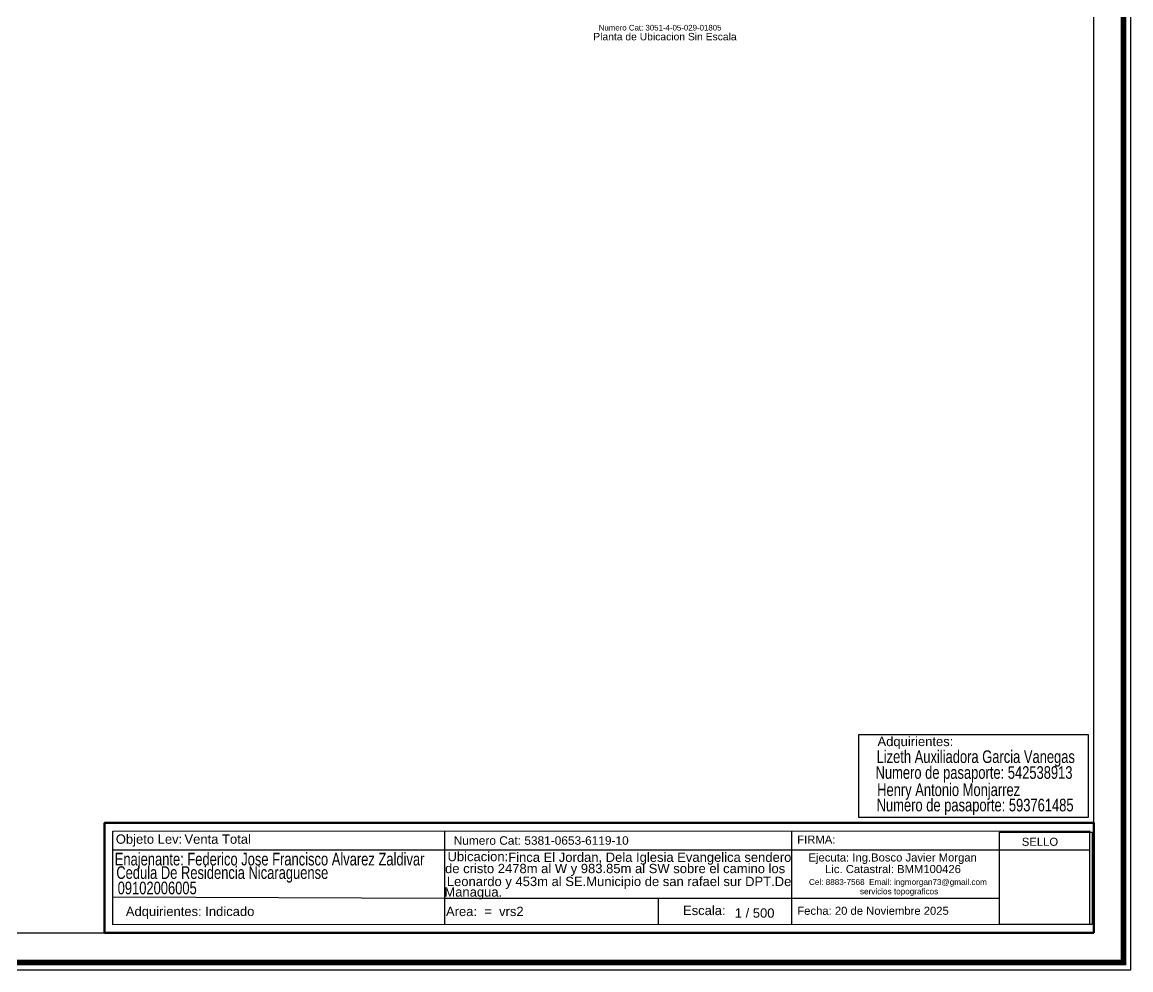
# Model space of a CAD drawing. Header units: millimetres. Extents: x -6666 to 12802, y -941 to 4807.
# Drawn here: x 660.6 to 1110.9, y 1175.5 to 1560.2 of the extents above; entities that cross this region are included whole.
import ezdxf
from ezdxf.enums import TextEntityAlignment as Align

# ---------------------------------------------------------------- set-up
doc = ezdxf.new("R2010")
doc.units = ezdxf.units.MM
doc.layers.add('2', color=1, linetype='Continuous')
doc.layers.add('FRAME 025', color=7, linetype='Continuous')
doc.styles.add('HECTOR LOPEZ', font='arial.ttf')
doc.styles.add('Style-ENGINEERING', font='ENGINEERING.shx')
doc.styles.add('TSN - Swis721 LtCn BT', font='swisscl.ttf')

msp = doc.modelspace()

# ---------------------------------------------------------------- linework, layer by layer
for p, q in [((832.1011, 1231.839), (832.1011, 1193.8116)), ((973.0792, 1231.8441), (973.0792, 1193.8167)), ((697.4406, 1224.2317), (956.0633, 1224.2317)), ((956.0633, 1224.2317), (1094.1023, 1224.2317)), ((697.4406, 1205.0597), (832.1011, 1204.5189)), ((918.8716, 1204.5031), (918.8716, 1193.9932))]:
    msp.add_line(p, q)
for points in [[(269.8628, 1175.4856), (1110.8628, 1175.4856), (1110.8628, 1769.4856), (269.8628, 1769.4856)], [(299.8628, 1190.4856), (1095.8628, 1190.4856), (1095.8628, 1754.4856), (299.8628, 1754.4856)], [(1094.1023, 1193.8353), (697.4406, 1193.7744), (697.4406, 1231.8018), (1094.1023, 1231.8626)]]:
    msp.add_lwpolyline(points, close=True)
at = {"const_width": 2.28}
msp.add_lwpolyline([(272.8628, 1178.4856), (1107.8628, 1178.4856), (1107.8628, 1766.4856), (272.8628, 1766.4856)], close=True, dxfattribs=at)
at = {"color": 1}
msp.add_lwpolyline([(1000.3961, 1271.0774), (1093.5868, 1271.0774), (1093.5868, 1237.3462), (1000.3961, 1237.3462)], close=True, dxfattribs=at)
at = {"lineweight": 50}
msp.add_lwpolyline([(1095.8628, 1190.4856), (694.0945, 1190.4856), (694.0945, 1235.1614), (1095.8628, 1235.1614)], close=True, dxfattribs=at)
at = {"color": 7, "lineweight": 30, "elevation": 0.0101}
msp.add_lwpolyline([(1057.5285, 1231.4106), (1095.136, 1231.4106), (1095.136, 1193.8511), (1057.5285, 1193.8511)], close=True, dxfattribs=at)
at = {"layer": '2'}
msp.add_line((832.1011, 1204.5189), (1057.2798, 1204.5189), dxfattribs=at)

# ---------------------------------------------------------------- texts
at = {"color": 7, "lineweight": 50, "style": 'HECTOR LOPEZ'}
for s, height, p in [('Planta de Ubicacion Sin Escala', 3, (892.5398, 1552.8696)), ('Adquirientes:', 3.777745, (1007.9726, 1266.3142)), ('Objeto Lev:', 3.777745, (698.6235, 1226.6641)), ('Venta Total ', 3.777745, (726.5103, 1226.6571)), ('Ubicacion:', 3.77774, (833.3513, 1219.5966)), ('Managua.', 3.77774, (832.0748, 1205.2009)), ('Adquirientes: Indicado', 3.777745, (702.6916, 1197.317)), ('Area:  =  vrs2', 3.777745, (832.7219, 1197.3062, -0.0101)), ('Escala:', 3.77774, (928.9818, 1197.7031)), ('1 / 500', 3.77774, (950.0036, 1196.6528))]:
    msp.add_text(s, height=height, dxfattribs=at).set_placement(p)
for s, p in [('Finca El Jordan, Dela Iglesia Evangelica sendero  ', (858.0038, 1221.1892)), (' de cristo 2478m al W y 983.85m al SW sobre el camino los  ', (830.8854, 1216.6235)), ('Leonardo y 453m al SE.Municipio de san rafael sur DPT.De  ', (833.0724, 1211.3708))]:
    msp.add_text(s, height=3.777745, dxfattribs=at).set_placement(p, align=Align.MIDDLE_LEFT)
at = {"attachment_point": 1, "style": 'Style-ENGINEERING'}
for s, insert, char_height, width in [('{\\fArial|b0|i0|c0|p34;Numero Cat: 3051-4-05-029-01805}', (894.7397, 1559.135), 2.285564, 112.128045), ('{\\fArial|b0|i0|c0|p34;Numero Cat: 5381-0653-6119-10   }', (835.8593, 1229.7123), 3.453711, 169.436456), ('{\\fArial|b0|i0|c0|p34;FIRMA:}', (975.3811, 1230.0182, 0.0101), 3.27383, 128.288217), ('{\\fArial|b0|i0|c0|p34;SELLO}', (1066.6006, 1229.1145), 3.27383, 128.288217), ('{\\fArial|b0|i0|c0|p34;Ejecuta: Ing.Bosco Javier Morgan}', (979.9509, 1222.7301, 0.0101), 3.27383, 128.288217), ('{\\fArial|b0|i0|c0|p34;Lic. Catastral: BMM100426}', (986.7, 1218.033, 0.0101), 3.27383, 128.288217), ('{\\fArial|b0|i0|c0|p34;Fecha: 20 de Noviembre 2025}', (975.4109, 1201.0961, 0.0101), 3.27383, 128.288217)]:
    msp.add_mtext(s, dxfattribs=dict(at, insert=insert, char_height=char_height, width=width))
at = {"color": 1, "insert": (980.1392, 1212.3173, 0.0101), "char_height": 2.365756, "width": 128.288217, "attachment_point": 1, "style": 'Style-ENGINEERING'}
msp.add_mtext('{\\fArial|b0|i0|c0|p34;Cel: 8883-7568  Email: ingmorgan73@gmail.com}', dxfattribs=at)
at = {"color": 5, "insert": (1000.8614, 1208.5162, 0.0101), "char_height": 2.365756, "width": 128.288217, "attachment_point": 1, "style": 'Style-ENGINEERING'}
msp.add_mtext('{\\fArial|b0|i0|c0|p34;servicios topograficos}', dxfattribs=at)
at = {"layer": 'FRAME 025', "style": 'TSN - Swis721 LtCn BT'}
for s, p in [('Lizeth Auxiliadora Garcia Vanegas', (1007.6063, 1262.0276)), ('Numero de pasaporte: 542538913', (1007.1959, 1255.5909)), ('Henry Antonio Monjarrez', (1007.8427, 1248.6032)), ('Numero de pasaporte: 593761485', (1007.6388, 1242.3826)), ('Enajenante: Federico Jose Francisco Alvarez Zaldivar', (698.1976, 1220.4232)), ('Cedula De Residencia Nicaraguense', (698.8287, 1214.9509)), ('09102006005', (699.38, 1208.7196))]:
    msp.add_text(s, height=5.121234, dxfattribs=at).set_placement(p, align=Align.MIDDLE_LEFT)

doc.saveas('drawing.dxf')
